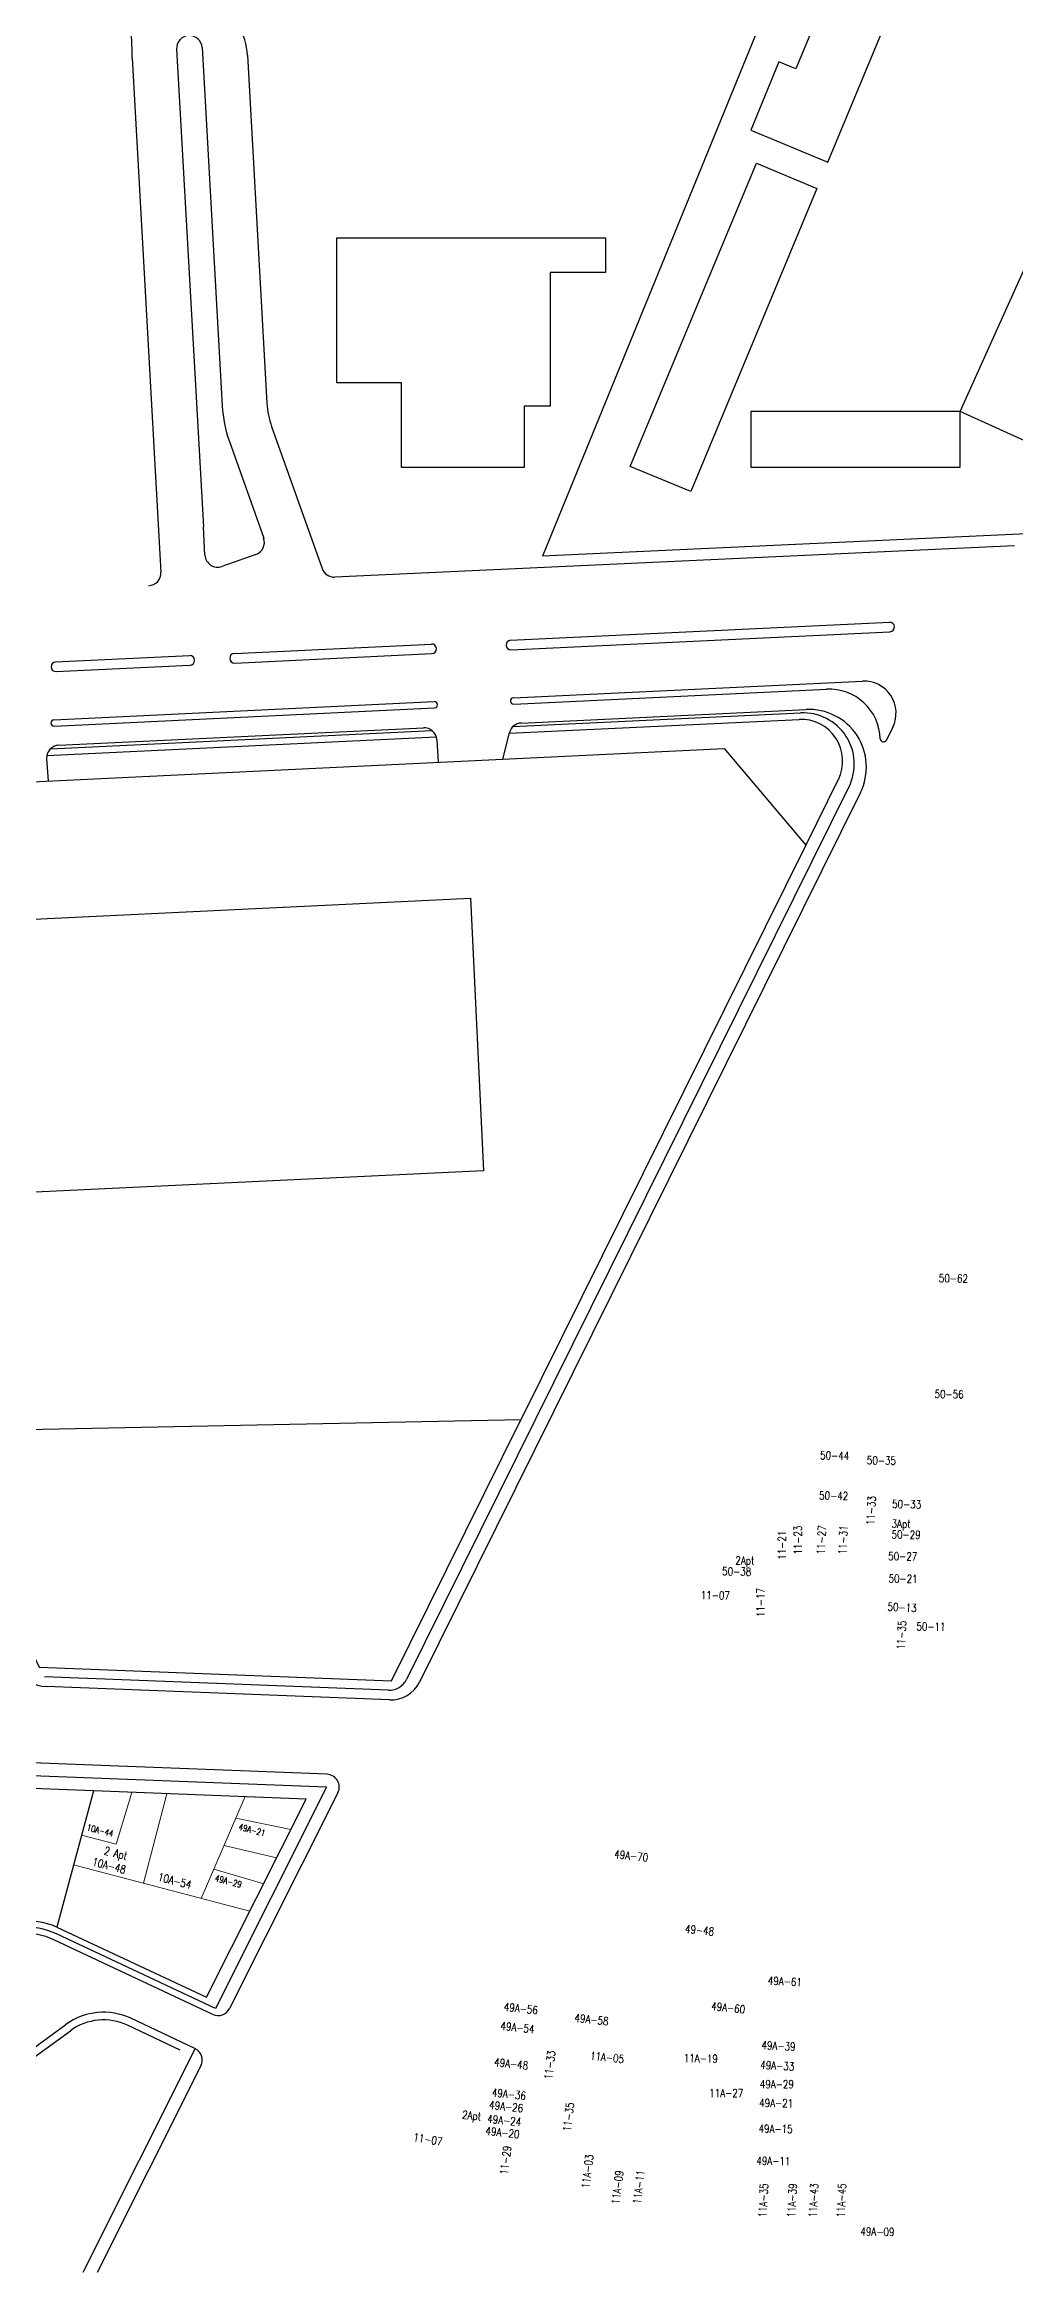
# Model space of a CAD drawing. Header units: millimetres. Extents: x 1022434 to 1024646, y 1272610 to 1274311.
# Drawn here: x 1022723.8 to 1022875.3, y 1272647.3 to 1272995.3 of the extents above; entities that cross this region are included whole.
import ezdxf

# ---------------------------------------------------------------- set-up
doc = ezdxf.new("R2010")
doc.units = ezdxf.units.MM
doc.header["$MEASUREMENT"] = 0
doc.layers.add('NOMEN', color=251, linetype='Continuous')
doc.layers.add('PLANIMETRIA', color=8, linetype='Continuous')
doc.layers.add('Planimetria_Varios', color=251, linetype='Continuous', lineweight=0)
doc.styles.add('NOMEN', font='simplex.shx', dxfattribs={"width": 0.8, "height": 1.25})

msp = doc.modelspace()

# ---------------------------------------------------------------- linework, layer by layer
at = {"layer": 'PLANIMETRIA', "linetype": 'Continuous'}
for p, q in [((1022846.11, 1273024.4), (1022801.59, 1272915.45)), ((1022744.42, 1272994.64), (1022748.6, 1272920.02)), ((1022748.41, 1272994.86), (1022751.54, 1272938.91)), ((1022737.48, 1272993.22), (1022741.98, 1272912.93)), ((1022755.49, 1272993.67), (1022758.53, 1272939.3)), ((1022759.26, 1272935.68), (1022767.14, 1272913.49)), ((1022752.67, 1272933.34), (1022758.02, 1272918.26)), ((1022748.84, 1272915.6), (1022748.6, 1272920.02)), ((1022877.21, 1272918.93), (1022801.59, 1272915.45)), ((1022756.8, 1272915.71), (1022751.51, 1272913.83)), ((1022875.28, 1272917.04), (1022769.12, 1272912.16)), ((1022796.59, 1272902.3), (1022855.76, 1272905.13)), ((1022753.44, 1272900.23), (1022784.22, 1272901.71)), ((1022796.67, 1272900.8), (1022855.83, 1272903.63)), ((1022725.52, 1272898.9), (1022746.44, 1272899.9)), ((1022725.59, 1272897.4), (1022746.51, 1272898.4)), ((1022753.51, 1272898.74), (1022784.29, 1272900.21)), ((1022797.02, 1272893.31), (1022851.56, 1272895.92)), ((1022797.07, 1272892.31), (1022845.95, 1272894.65)), ((1022725.26, 1272889.88), (1022784.65, 1272892.72)), ((1022725.3, 1272888.88), (1022784.69, 1272891.72)), ((1022796.38, 1272887.77), (1022841.64, 1272889.94)), ((1022796.95, 1272888.8), (1022841.88, 1272890.95)), ((1022798.24, 1272889.36), (1022842.73, 1272891.49)), ((1022724.16, 1272884.32), (1022784.97, 1272887.23)), ((1022724.72, 1272885.35), (1022784.31, 1272888.2)), ((1022726.02, 1272885.91), (1022782.96, 1272888.63)), ((1022785.06, 1272886.76), (1022785.28, 1272883.24)), ((1022795.38, 1272883.72), (1022796.4, 1272887.84)), ((1022856.27, 1272888.7), (1022855.28, 1272886.69)), ((1022693.37, 1272878.84), (1022829.95, 1272885.37)), ((1022724.12, 1272883.78), (1022724.34, 1272880.32)), ((1022829.95, 1272885.37), (1022842.69, 1272870.31)), ((1022847.77, 1272880.56), (1022842.69, 1272870.31)), ((1022849.43, 1272879.41), (1022780.32, 1272739.96)), ((1022851.22, 1272878.5), (1022782.36, 1272739.56)), ((1022842.69, 1272870.31), (1022798.2, 1272780.54)), ((1022777.52, 1272738.3), (1022723.8, 1272740.36)), ((1022777.69, 1272736.79), (1022724.04, 1272738.85)), ((1022767.91, 1272725.16), (1022709.24, 1272727.41)), ((1022731.43, 1272722.55), (1022709.09, 1272723.41)), ((1022767.83, 1272723.16), (1022709.17, 1272725.41)), ((1022767.83, 1272723.16), (1022750.47, 1272688.57)), ((1022769.62, 1272722.26), (1022752.7, 1272688.57)), ((1022750.07, 1272687.66), (1022725.24, 1272699.31)), ((1022750.47, 1272688.57), (1022725.67, 1272700.22)), ((1022702.73, 1272668.31), (1022727.13, 1272686.07)), ((1022703.38, 1272667.3), (1022727.84, 1272685.1)), ((1022744.98, 1272682.09), (1022736.76, 1272685.95)), ((1022747.28, 1272682.34), (1022737.27, 1272687.04)), ((1022747.32, 1272682.31), (1022729.77, 1272647.35)), ((1022748.21, 1272679.63), (1022732.01, 1272647.34))]:
    msp.add_line(p, q, dxfattribs=at)
for points in [[(1022846.14, 1272976.96), (1022854.8, 1272997.77), (1022845.34, 1273001.71), (1022841.11, 1272991.54), (1022838.5, 1272992.63), (1022834.08, 1272981.98), (1022846.14, 1272976.96)], [(1022866.78, 1272938.02), (1022884.56, 1272977.43), (1022879.86, 1272979.55), (1022883.38, 1272987.36), (1022900.49, 1272979.63), (1022879.19, 1272932.41)], [(1022824.74, 1272925.52), (1022815.28, 1272929.46), (1022834.98, 1272976.81), (1022844.44, 1272972.87), (1022824.74, 1272925.52)], [(1022769.42, 1272965.13), (1022811.39, 1272965.13), (1022811.39, 1272959.76), (1022802.76, 1272959.76), (1022802.76, 1272938.84), (1022798.72, 1272938.84), (1022798.72, 1272929.27), (1022779.56, 1272929.27), (1022779.56, 1272942.5), (1022769.42, 1272942.5)], [(1022866.78, 1272929.35), (1022866.78, 1272938.02), (1022834.09, 1272938.02), (1022834.09, 1272929.35)], [(1022688.48, 1272857.13), (1022790.32, 1272862), (1022792.35, 1272819.44), (1022690.51, 1272814.56)], [(1022722.95, 1272741.89), (1022778, 1272739.78), (1022798.2, 1272780.54), (1022705.39, 1272778.63)], [(1022725.74, 1272701.29), (1022749.1, 1272690.32), (1022764.65, 1272721.28), (1022731.43, 1272722.55)]]:
    msp.add_lwpolyline(points, close=True, dxfattribs=at)
for centre, radius, start, end in [((1022674.78, 1272992.91), 62.71, 0.2857, 34.874), ((1022745.5, 1272993.11), 10, 3.2063, 31.2497), ((1022746.41, 1272994.75), 2, 3.2063, 183.2063), ((1022771.51, 1272940.03), 20, 183.2063, 199.549), ((1022771.51, 1272940.03), 13, 183.2063, 199.549), ((1022756.13, 1272917.59), 2, 289.549, 19.549), ((1022750.84, 1272915.71), 2, 183.2063, 289.549), ((1022739.98, 1272912.82), 2, 272.6311, 3.2063), ((1022769.03, 1272914.16), 2, 199.549, 272.6311), ((1022855.79, 1272904.38), 0.75, 272.7385, 92.7385), ((1022784.25, 1272900.96), 0.75, 272.7385, 92.7385), ((1022796.63, 1272901.55), 0.75, 92.7385, 272.7385), ((1022725.56, 1272898.15), 0.75, 92.7385, 272.7385), ((1022746.48, 1272899.15), 0.75, 272.7385, 92.7385), ((1022753.47, 1272899.49), 0.75, 92.7385, 272.7385), ((1022846.33, 1272886.66), 8, 1.7087, 92.7385), ((1022851.79, 1272890.92), 5, 333.6362, 92.7385), ((1022784.67, 1272892.22), 0.5, 272.7385, 92.7385), ((1022797.05, 1272892.81), 0.5, 92.7385, 272.7385), ((1022841.95, 1272883.44), 6.5, 333.6362, 92.7385), ((1022842.27, 1272882.96), 8, 333.6362, 92.7385), ((1022843.16, 1272882.5), 9, 333.6362, 92.7385), ((1022725.28, 1272889.38), 0.5, 92.7385, 272.7385), ((1022783.06, 1272886.63), 2, 3.6546, 92.7385), ((1022798.34, 1272887.37), 2, 92.7385, 166.2072), ((1022854.83, 1272886.91), 0.5, 181.7087, 333.6362), ((1022726.12, 1272883.91), 2, 92.7385, 183.6546), ((1022724.23, 1272743.85), 5, 205.546, 267.7987), ((1022777.63, 1272741.29), 3, 267.7987, 333.6362), ((1022777.88, 1272741.78), 5, 267.7987, 333.6362), ((1022767.83, 1272723.16), 2, 333.3397, 87.7987), ((1022720.99, 1272690.26), 12, 66.7044, 126.0511), ((1022720.99, 1272690.26), 11, 64.8453, 126.0511), ((1022720.99, 1272690.26), 10, 64.8453, 126.0511), ((1022750.92, 1272689.47), 2, 244.8453, 333.3397), ((1022733.02, 1272677.99), 10, 64.8453, 126.0511), ((1022733.02, 1272677.99), 8.8, 64.8453, 126.0511), ((1022746.43, 1272680.53), 2, 333.3397, 64.8453)]:
    msp.add_arc(centre, radius, start, end, dxfattribs=at)
at = {"layer": 'Planimetria_Varios'}
for points in [[(1022729.58, 1272715.66), (1022734.98, 1272714.24), (1022737.43, 1272722.32)], [(1022739.24, 1272708.13), (1022742.91, 1272722.11)], [(1022748.26, 1272705.77), (1022755.15, 1272721.68)], [(1022753.68, 1272718.3), (1022762.28, 1272716.55)], [(1022751.84, 1272714.05), (1022760.04, 1272712.11)], [(1022728.34, 1272710.99), (1022755.86, 1272703.78)], [(1022750.23, 1272710.32), (1022758.02, 1272708.07)]]:
    msp.add_lwpolyline(points, dxfattribs=at)

# ---------------------------------------------------------------- texts
at = {"layer": 'NOMEN', "linetype": 'Continuous', "style": 'NOMEN', "width": 0.8}
for s, height, rotation, p in [('50-62', 1.25, 359, (1022863.46, 1272802.03)), ('50-56', 1.25, 359, (1022862.79, 1272783.95)), ('50-44', 1.25, 359, (1022844.92, 1272774.36)), ('50-35', 1.25, 359, (1022852.22, 1272773.59)), ('50-42', 1.25, 359, (1022844.76, 1272768.08)), ('11-33', 1.25, 87, (1022853.4, 1272764.05)), ('3Apt', 1.25, 359, (1022856.08, 1272763.69)), ('50-33', 1.25, 359, (1022856.16, 1272766.76)), ('11-21', 1.25, 90, (1022839.59, 1272758.67)), ('11-23', 1.25, 90, (1022842.08, 1272759.46)), ('11-27', 1.25, 87, (1022845.62, 1272759.47)), ('11-31', 1.25, 87, (1022849.01, 1272759.47)), ('50-29', 1.25, 359, (1022856.08, 1272762.01)), ('2Apt', 1.25, 359, (1022831.68, 1272757.95)), ('50-27', 1.25, 359, (1022855.55, 1272758.62)), ('50-38', 1.25, 359, (1022829.62, 1272756.25)), ('50-21', 1.25, 359, (1022855.61, 1272755.13)), ('11-07', 1.25, 359, (1022826.28, 1272752.53)), ('11-17', 1.25, 90, (1022836.25, 1272749.71)), ('50-13', 1.25, 357, (1022855.43, 1272750.73)), ('11-35', 1.25, 87, (1022858.14, 1272744.59)), ('50-11', 1.25, 359, (1022859.96, 1272747.64)), ('10A-44', 1, 345.4903, (1022730.3, 1272716.42)), ('49A-21', 1, 345.4903, (1022754.02, 1272716.51)), ('2 Apt', 1.25, 345.4903, (1022732.99, 1272712.68)), ('49A-70', 1.25, 354, (1022812.72, 1272712.07)), ('10A-48', 1.25, 345.4903, (1022731.15, 1272710.94)), ('10A-54', 1.25, 345.4903, (1022741.41, 1272708.58)), ('49A-29', 1, 345.4903, (1022750.33, 1272708.48)), ('49-48', 1.25, 354, (1022823.78, 1272700.42)), ('49A-61', 1.25, 357, (1022836.74, 1272692.32)), ('49A-56', 1.25, 354, (1022795.48, 1272688.23)), ('49A-60', 1.25, 354, (1022827.87, 1272688.35)), ('49A-54', 1.25, 354, (1022794.96, 1272685.26)), ('49A-58', 1.25, 354, (1022806.52, 1272686.5)), ('11-33', 1.25, 83, (1022803.05, 1272677.41)), ('11A-05', 1.25, 354, (1022808.95, 1272680.59)), ('11A-19', 1.25, 359, (1022823.62, 1272680.2)), ('49A-39', 1.25, 357, (1022835.75, 1272682.25)), ('49A-48', 1.25, 354, (1022793.97, 1272679.58)), ('49A-33', 1.25, 357, (1022835.55, 1272679.16)), ('49A-36', 1.25, 354, (1022793.62, 1272674.85)), ('49A-21', 1.25, 359, (1022835.4, 1272673.22)), ('2Apt', 1.25, 354, (1022788.96, 1272671.38)), ('49A-24', 1.25, 354, (1022792.89, 1272670.75)), ('49A-26', 1.25, 354, (1022793.19, 1272672.91)), ('11-35', 1.25, 83, (1022805.97, 1272669.3)), ('11-07', 1.25, 350.5441, (1022781.33, 1272667.88)), ('49A-20', 1.25, 354, (1022792.62, 1272668.85)), ('49A-15', 1.25, 359, (1022835.31, 1272669.2)), ('11-29', 1.25, 83, (1022796.15, 1272662.54)), ('11A-03', 1.25, 83, (1022808.89, 1272660.41)), ('49A-11', 1.25, 359, (1022834.96, 1272664.18)), ('11A-09', 1.25, 83, (1022813.58, 1272657.92)), ('11A-11', 1.25, 83, (1022816.91, 1272657.97)), ('11A-35', 1.25, 87, (1022836.54, 1272655.9)), ('11A-39', 1.25, 87, (1022841.03, 1272655.91)), ('11A-43', 1.25, 87, (1022844.39, 1272655.91)), ('11A-45', 1.25, 87, (1022848.74, 1272655.91)), ('49A-09', 1.25, 359, (1022851.21, 1272653.13))]:
    msp.add_text(s, height=height, rotation=rotation, dxfattribs=at).set_placement(p)
for s, p in [('11A-27', (1022827.61, 1272674.74)), ('49A-29', (1022835.51, 1272676.13))]:
    msp.add_text(s, height=1.25, dxfattribs=at).set_placement(p)

doc.saveas('drawing.dxf')
